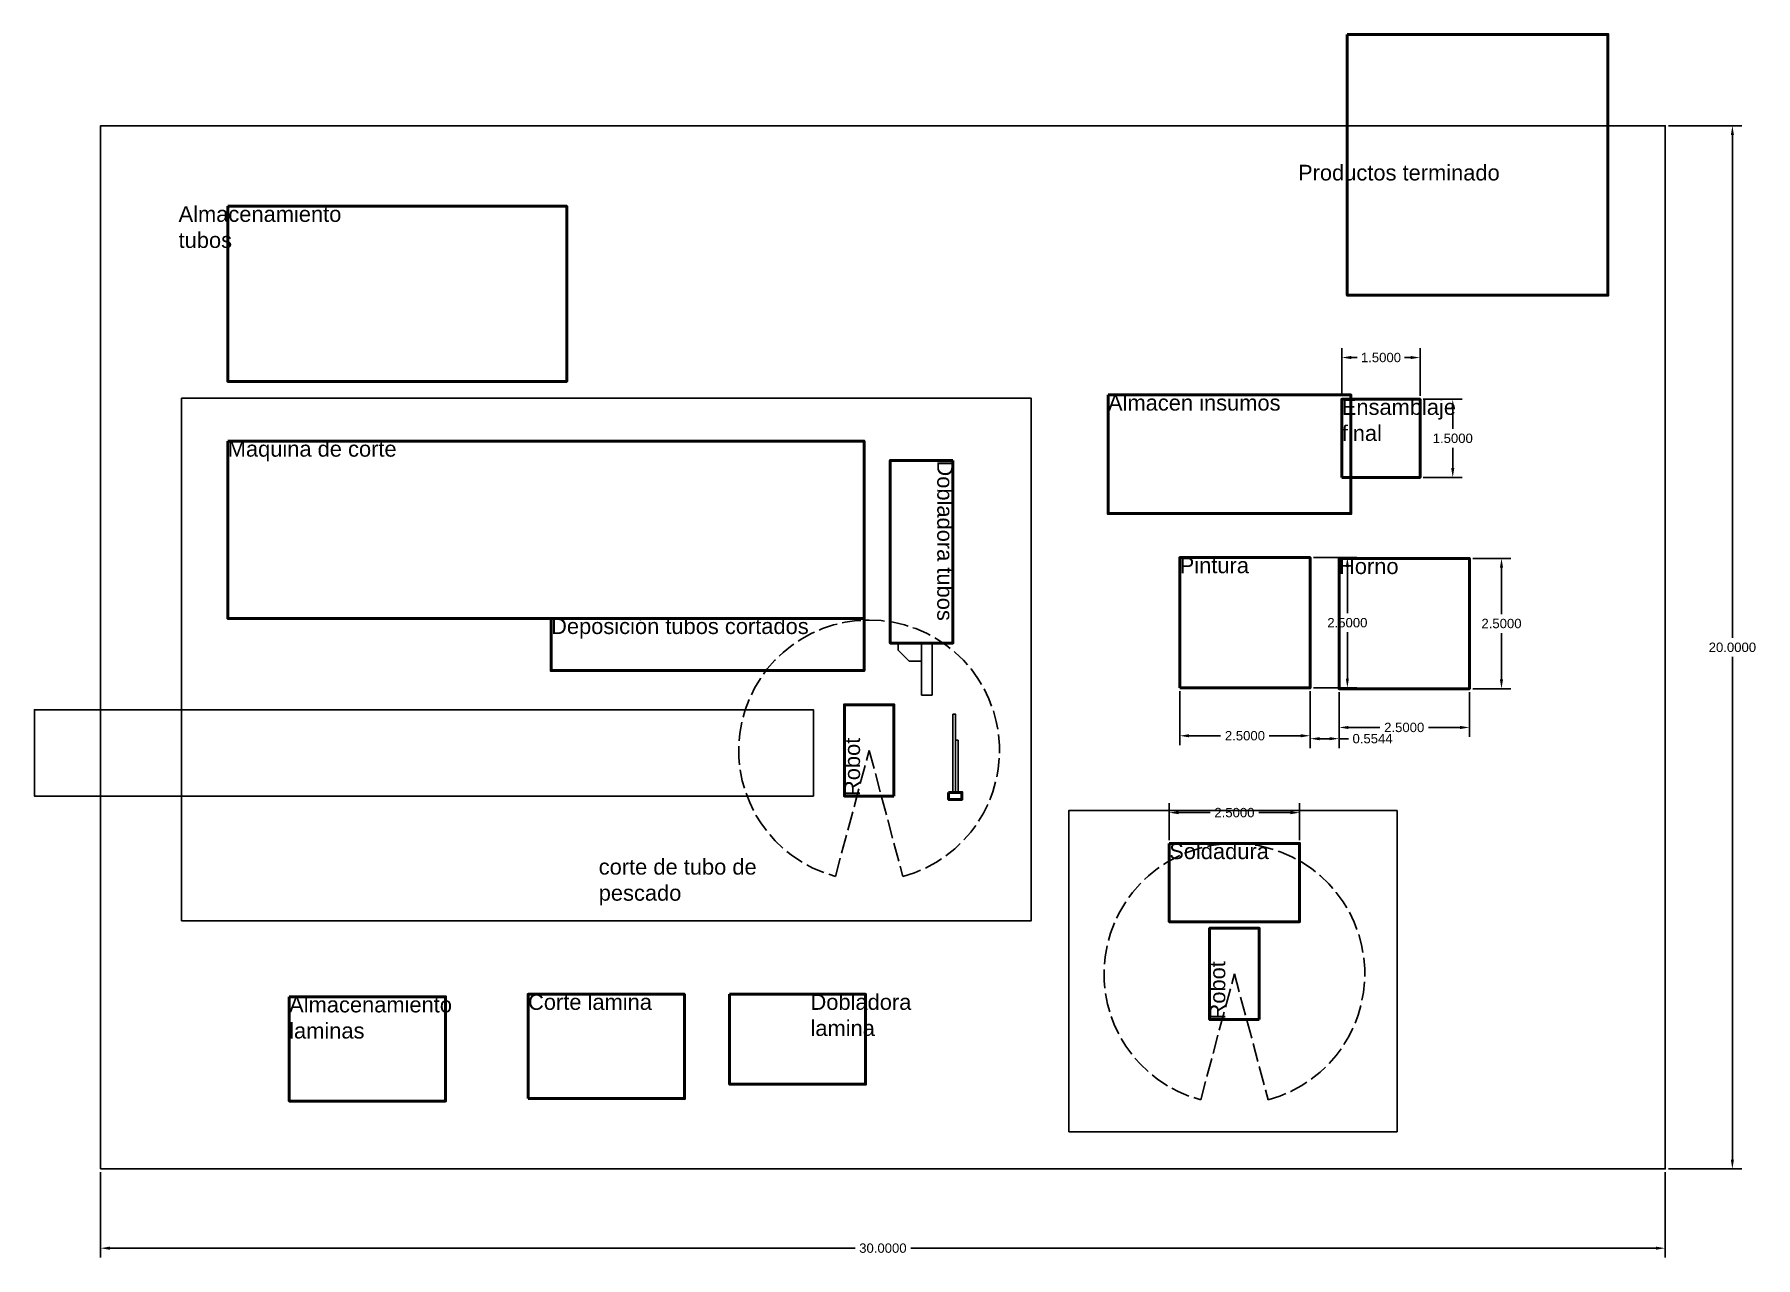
# Model space of a CAD drawing. Header units: millimetres. Extents: x -1.3 to 31.7, y 0 to 23.4.
import ezdxf

# ---------------------------------------------------------------- set-up
doc = ezdxf.new("R2010")
doc.units = ezdxf.units.MM
doc.header["$LTSCALE"] = 0.03
doc.linetypes.add('ACAD_ISO02W100', pattern=[15, 12, -3])
for name, color, linetype in [('Conveyor', 5, 'Continuous'), ('Range', 3, 'ACAD_ISO02W100'), ('WIP', 40, 'Continuous')]:
    doc.layers.add(name, color=color, linetype=linetype)
doc.layers.add('Station', color=3, linetype='Continuous', lineweight=50)
doc.styles.add('Arial_3', font='arial.ttf', dxfattribs={"height": 3})
doc.styles.get("Standard").update_dxf_attribs({"font": 'arial.ttf'})
doc.dimstyles.get("Standard").update_dxf_attribs({"dimtxt": 0.18, "dimasz": 0.18, "dimexe": 0.18, "dimexo": 0.0625, "dimgap": 0.09, "dimtad": 0, "dimtih": 1, "dimtoh": 1, "dimdec": 4, "dimzin": 0, "dimdsep": 46, "dimtxsty": 'Standard', "dimcen": 0.09, "dimadec": 0, "dimazin": 0, "dimtfac": 1, "dimtdec": 4, "dimtofl": 0, "dimtmove": 0, "dimatfit": 3, "dimfxl": 1, "dimtolj": 1, "dimtzin": 0, "dimarcsym": 0})

# ---------------------------------------------------------------- blocks, each defined once
blk = doc.blocks.new('*D1')
at = {"color": 0, "lineweight": -2, "transparency": 16777216}
for p, q in [((0, 1.637), (0, 0)), ((30, 1.637), (30, 0)), ((0.18, 0.18), (14.467, 0.18)), ((29.82, 0.18), (15.533, 0.18))]:
    blk.add_line(p, q, dxfattribs=at)
at = {"color": 0, "transparency": 16777216}
for points in [[(0.18, 0.21), (0.18, 0.15), (0, 0.18)], [(29.82, 0.21), (29.82, 0.15), (30, 0.18)]]:
    blk.add_solid(points, dxfattribs=at)
at = {"layer": 'Defpoints', "color": 0, "transparency": 16777216}
for p in [(0, 1.699), (30, 1.699), (30, 0.18)]:
    blk.add_point(p, dxfattribs=at)
at = {"color": 0, "transparency": 16777216, "insert": (15, 0.18), "char_height": 0.18, "attachment_point": 5}
blk.add_mtext('\\A1;30.0000', dxfattribs=at)
blk = doc.blocks.new('*D2')
at = {"color": 0, "lineweight": -2, "transparency": 16777216}
for p, q in [((30.063, 21.699), (31.467, 21.699)), ((31.287, 21.519), (31.287, 11.881)), ((31.287, 1.879), (31.287, 11.517)), ((30.063, 1.699), (31.467, 1.699))]:
    blk.add_line(p, q, dxfattribs=at)
at = {"color": 0, "transparency": 16777216}
for points in [[(31.257, 21.519), (31.317, 21.519), (31.287, 21.699)], [(31.257, 1.879), (31.317, 1.879), (31.287, 1.699)]]:
    blk.add_solid(points, dxfattribs=at)
at = {"layer": 'Defpoints', "color": 0, "transparency": 16777216}
for p in [(30, 21.699), (31.287, 21.699), (30, 1.699)]:
    blk.add_point(p, dxfattribs=at)
at = {"color": 0, "transparency": 16777216, "insert": (31.287, 11.699), "char_height": 0.18, "attachment_point": 5}
blk.add_mtext('\\A1;20.0000', dxfattribs=at)
blk = doc.blocks.new('*D3')
at = {"color": 0, "lineweight": -2, "transparency": 16777216}
for p, q in [((26.308, 13.405), (27.04, 13.405)), ((26.86, 13.225), (26.86, 12.337)), ((26.86, 11.085), (26.86, 11.973)), ((26.308, 10.905), (27.04, 10.905))]:
    blk.add_line(p, q, dxfattribs=at)
at = {"color": 0, "transparency": 16777216}
for points in [[(26.83, 13.225), (26.89, 13.225), (26.86, 13.405)], [(26.83, 11.085), (26.89, 11.085), (26.86, 10.905)]]:
    blk.add_solid(points, dxfattribs=at)
at = {"layer": 'Defpoints', "color": 0, "transparency": 16777216}
for p in [(26.245, 13.405), (26.245, 10.905), (26.86, 10.905)]:
    blk.add_point(p, dxfattribs=at)
at = {"color": 0, "transparency": 16777216, "insert": (26.86, 12.155), "char_height": 0.18, "attachment_point": 5}
blk.add_mtext('\\A1;2.5000', dxfattribs=at)
blk = doc.blocks.new('*D4')
at = {"color": 0, "lineweight": -2, "transparency": 16777216}
for p, q in [((23.745, 10.842), (23.745, 9.983)), ((26.245, 10.842), (26.245, 9.983)), ((23.925, 10.163), (24.53, 10.163)), ((26.065, 10.163), (25.46, 10.163))]:
    blk.add_line(p, q, dxfattribs=at)
at = {"color": 0, "transparency": 16777216}
for points in [[(23.925, 10.193), (23.925, 10.133), (23.745, 10.163)], [(26.065, 10.193), (26.065, 10.133), (26.245, 10.163)]]:
    blk.add_solid(points, dxfattribs=at)
at = {"layer": 'Defpoints', "color": 0, "transparency": 16777216}
for p in [(23.745, 10.905), (26.245, 10.905), (23.745, 10.163)]:
    blk.add_point(p, dxfattribs=at)
at = {"color": 0, "transparency": 16777216, "insert": (24.995, 10.163), "char_height": 0.18, "attachment_point": 5}
blk.add_mtext('\\A1;2.5000', dxfattribs=at)
blk = doc.blocks.new('*D5')
at = {"color": 0, "lineweight": -2, "transparency": 16777216}
for p, q in [((20.49, 8.002), (20.49, 8.71)), ((22.99, 8.002), (22.99, 8.71)), ((20.67, 8.53), (21.275, 8.53)), ((22.81, 8.53), (22.205, 8.53))]:
    blk.add_line(p, q, dxfattribs=at)
at = {"color": 0, "transparency": 16777216}
for points in [[(20.67, 8.56), (20.67, 8.5), (20.49, 8.53)], [(22.81, 8.56), (22.81, 8.5), (22.99, 8.53)]]:
    blk.add_solid(points, dxfattribs=at)
at = {"layer": 'Defpoints', "color": 0, "transparency": 16777216}
for p in [(22.99, 8.53), (20.49, 7.94), (22.99, 7.94)]:
    blk.add_point(p, dxfattribs=at)
at = {"color": 0, "transparency": 16777216, "insert": (21.74, 8.53), "char_height": 0.18, "attachment_point": 5}
blk.add_mtext('\\A1;2.5000', dxfattribs=at)
blk = doc.blocks.new('*D6')
at = {"color": 0, "lineweight": -2, "transparency": 16777216}
for p, q in [((25.361, 16.456), (26.106, 16.456)), ((25.926, 16.276), (25.926, 15.888)), ((25.926, 15.136), (25.926, 15.524)), ((25.361, 14.956), (26.106, 14.956))]:
    blk.add_line(p, q, dxfattribs=at)
at = {"color": 0, "transparency": 16777216}
for points in [[(25.896, 16.276), (25.956, 16.276), (25.926, 16.456)], [(25.896, 15.136), (25.956, 15.136), (25.926, 14.956)]]:
    blk.add_solid(points, dxfattribs=at)
at = {"layer": 'Defpoints', "color": 0, "transparency": 16777216}
for p in [(25.299, 16.456), (25.926, 16.456), (25.299, 14.956)]:
    blk.add_point(p, dxfattribs=at)
at = {"color": 0, "transparency": 16777216, "insert": (25.926, 15.706), "char_height": 0.18, "attachment_point": 5}
blk.add_mtext('\\A1;1.5000', dxfattribs=at)
blk = doc.blocks.new('*D7')
at = {"color": 0, "lineweight": -2, "transparency": 16777216}
for p, q in [((23.799, 16.518), (23.799, 17.435)), ((23.979, 17.255), (24.094, 17.255)), ((25.119, 17.255), (25.003, 17.255)), ((25.299, 16.518), (25.299, 17.435))]:
    blk.add_line(p, q, dxfattribs=at)
at = {"color": 0, "transparency": 16777216}
for points in [[(23.979, 17.285), (23.979, 17.225), (23.799, 17.255)], [(25.119, 17.285), (25.119, 17.225), (25.299, 17.255)]]:
    blk.add_solid(points, dxfattribs=at)
at = {"layer": 'Defpoints', "color": 0, "transparency": 16777216}
for p in [(23.799, 17.255), (23.799, 16.456), (25.299, 16.456)]:
    blk.add_point(p, dxfattribs=at)
at = {"color": 0, "transparency": 16777216, "insert": (24.549, 17.255), "char_height": 0.18, "attachment_point": 5}
blk.add_mtext('\\A1;1.5000', dxfattribs=at)
blk = doc.blocks.new('*D8')
at = {"color": 0, "lineweight": -2, "transparency": 16777216}
for p, q in [((20.691, 10.859), (20.691, 9.824)), ((23.191, 10.859), (23.191, 9.824)), ((20.871, 10.004), (21.476, 10.004)), ((23.011, 10.004), (22.406, 10.004))]:
    blk.add_line(p, q, dxfattribs=at)
at = {"color": 0, "transparency": 16777216}
for points in [[(20.871, 10.034), (20.871, 9.974), (20.691, 10.004)], [(23.011, 10.034), (23.011, 9.974), (23.191, 10.004)]]:
    blk.add_solid(points, dxfattribs=at)
at = {"layer": 'Defpoints', "color": 0, "transparency": 16777216}
for p in [(20.691, 10.921), (23.191, 10.921), (23.191, 10.004)]:
    blk.add_point(p, dxfattribs=at)
at = {"color": 0, "transparency": 16777216, "insert": (21.941, 10.004), "char_height": 0.18, "attachment_point": 5}
blk.add_mtext('\\A1;2.5000', dxfattribs=at)
blk = doc.blocks.new('*D9')
at = {"color": 0, "lineweight": -2, "transparency": 16777216}
for p, q in [((23.253, 13.421), (24.085, 13.421)), ((23.905, 13.241), (23.905, 12.353)), ((23.905, 11.101), (23.905, 11.989)), ((23.253, 10.921), (24.085, 10.921))]:
    blk.add_line(p, q, dxfattribs=at)
at = {"color": 0, "transparency": 16777216}
for points in [[(23.875, 13.241), (23.935, 13.241), (23.905, 13.421)], [(23.875, 11.101), (23.935, 11.101), (23.905, 10.921)]]:
    blk.add_solid(points, dxfattribs=at)
at = {"layer": 'Defpoints', "color": 0, "transparency": 16777216}
for p in [(23.191, 13.421), (23.905, 13.421), (23.191, 10.921)]:
    blk.add_point(p, dxfattribs=at)
at = {"color": 0, "transparency": 16777216, "insert": (23.905, 12.171), "char_height": 0.18, "attachment_point": 5}
blk.add_mtext('\\A1;2.5000', dxfattribs=at)
blk = doc.blocks.new('*D10')
at = {"color": 0, "lineweight": -2, "transparency": 16777216}
for p, q in [((23.191, 10.859), (23.191, 9.768)), ((23.745, 10.842), (23.745, 9.768)), ((23.371, 9.948), (23.565, 9.948)), ((23.745, 9.948), (23.925, 9.948))]:
    blk.add_line(p, q, dxfattribs=at)
at = {"color": 0, "transparency": 16777216}
for points in [[(23.371, 9.978), (23.371, 9.918), (23.191, 9.948)], [(23.565, 9.978), (23.565, 9.918), (23.745, 9.948)]]:
    blk.add_solid(points, dxfattribs=at)
at = {"layer": 'Defpoints', "color": 0, "transparency": 16777216}
for p in [(23.191, 10.921), (23.745, 10.905), (23.745, 9.948)]:
    blk.add_point(p, dxfattribs=at)
at = {"color": 0, "transparency": 16777216, "insert": (24.388, 9.948), "char_height": 0.18, "attachment_point": 5}
blk.add_mtext('\\A1;0.5544', dxfattribs=at)

msp = doc.modelspace()

# ---------------------------------------------------------------- linework, layer by layer
for points in [[(0, 1.69911), (30, 1.69911), (30, 21.69911), (0, 21.69911)], [(17.84402, 16.47539), (1.55545, 16.47539), (1.55545, 6.45736), (17.84402, 6.45736)], [(18.56195, 2.41149), (24.85869, 2.41149), (24.85869, 8.57054), (18.56195, 8.57054)]]:
    msp.add_lwpolyline(points, close=True)
at = {"layer": 'Conveyor'}
msp.add_lwpolyline([(13.66856, 8.84839), (-1.2672, 8.84839), (-1.2672, 10.50195), (13.66856, 10.50195)], close=True, dxfattribs=at)
at = {"layer": 'Range'}
for p, q in [((14.08934, 7.30858), (14.73639, 9.72339)), ((14.73639, 9.72339), (15.38343, 7.30858)), ((21.09262, 3.02486), (21.73967, 5.43967)), ((21.73967, 5.43967), (22.38672, 3.02486))]:
    msp.add_line(p, q, dxfattribs=at)
for centre in [(14.73639, 9.72339), (21.73967, 5.43967)]:
    msp.add_arc(centre, 2.5, 285, 255, dxfattribs=at)
at = {"layer": 'Station'}
for points in [[(23.9021, 23.4499), (28.9021, 23.4499), (28.9021, 18.4499), (23.9021, 18.4499)], [(2.43926, 20.15657), (8.93926, 20.15657), (8.93926, 16.79657), (2.43926, 16.79657)], [(19.31644, 16.53844), (23.97253, 16.53844), (23.97253, 14.26281), (19.31644, 14.26281)], [(23.79851, 14.95593), (25.29851, 14.95593), (25.29851, 16.45593), (23.79851, 16.45593)], [(2.43926, 15.65469), (14.63926, 15.65469), (14.63926, 12.25469), (2.43926, 12.25469)], [(16.34262, 15.28242), (16.34262, 11.78242), (15.14262, 11.78242), (15.14262, 15.28242)], [(20.69071, 10.92125), (23.19071, 10.92125), (23.19071, 13.42125), (20.69071, 13.42125)], [(23.74515, 13.40479), (26.24515, 13.40479), (26.24515, 10.90479), (23.74515, 10.90479)], [(14.63926, 12.25469), (8.63926, 12.25469), (8.63926, 11.25469), (14.63926, 11.25469)], [(15.21139, 8.84839), (15.21139, 10.59839), (14.26139, 10.59839), (14.26139, 8.84839)], [(16.2597, 8.91871), (16.5147, 8.91871), (16.5147, 8.78371), (16.2597, 8.78371)], [(20.48967, 7.93967), (22.98967, 7.93967), (22.98967, 6.43967), (20.48967, 6.43967)], [(22.21467, 4.56467), (22.21467, 6.31467), (21.26467, 6.31467), (21.26467, 4.56467)], [(3.61708, 5.00005), (6.61708, 5.00005), (6.61708, 3.00005), (3.61708, 3.00005)], [(8.19662, 3.04941), (8.19608, 5.04941), (11.19608, 5.04941), (11.19662, 3.04941)], [(12.06216, 5.04941), (14.66716, 5.04941), (14.66716, 3.32441), (12.06216, 3.32441)]]:
    msp.add_lwpolyline(points, close=True, dxfattribs=at)
at = {"layer": 'WIP'}
for p, q in [((15.29049, 11.64455), (15.29049, 11.78242)), ((15.50262, 11.43242), (15.29049, 11.64455)), ((15.74262, 11.78242), (15.74262, 11.43242)), ((15.74262, 11.43242), (15.50262, 11.43242))]:
    msp.add_line(p, q, dxfattribs=at)
for points in [[(15.74262, 11.78242), (15.74262, 10.78242), (15.94262, 10.78242), (15.94262, 11.78242)], [(16.34191, 10.41871), (16.39191, 10.41871), (16.39191, 8.91871), (16.34191, 8.91871)], [(16.39191, 8.91871), (16.44191, 8.91871), (16.44191, 9.91871), (16.39191, 9.91871)]]:
    msp.add_lwpolyline(points, close=True, dxfattribs=at)

# ---------------------------------------------------------------- texts
at = {"char_height": 0.3, "attachment_point": 1}
for s, width, insert in [('Productos terminado', 4.9946124, (22.95947, 20.9499)), ('Almacen insumos', 4.656095, (19.31644, 16.53844)), ('Maquina de corte', 12.2, (2.43926, 15.65469)), ('Deposición tubos cortados', 6, (8.63926, 12.25469)), ('corte de tubo de pescado', 3.9841912, (9.55172, 7.64192)), ('Dobladora lamina', 2.605, (13.61214, 5.04941))]:
    msp.add_mtext_dynamic_manual_height_columns(s, width=width, gutter_width=12.5, heights=[0], dxfattribs=dict(at, insert=insert))
at = {"char_height": 0.3, "attachment_point": 1, "style": 'Arial_3'}
for s, width, insert in [('{\\fArial Unicode MS|b0|i0|c0|p2;Almacenamiento tubos}', 3, (1.49662, 20.15657)), ('{\\fArial Unicode MS|b0|i0|c0|p2;Ensamblaje final}', 2.5, (23.79851, 16.45593)), ('{\\fArial Unicode MS|b0|i0|c0|p2;Pintura}', 2.5, (20.69071, 13.42125)), ('{\\fArial Unicode MS|b0|i0|c0|p2;Horno}', 8.903953130356967e-13, (23.74515, 13.40479)), ('{\\fArial Unicode MS|b0|i0|c0|p2;Soldadura}', 3, (20.48967, 7.93967)), ('{\\fArial Unicode MS|b0|i0|c0|p2;Almacenamiento laminas}', 3, (3.61708, 5.00005)), ('{\\fArial Unicode MS|b0|i0|c0|p2;Corte lamina}', 4.180265023023821e-13, (8.19662, 5.04941))]:
    msp.add_mtext_dynamic_manual_height_columns(s, width=width, gutter_width=0.015, heights=[0], dxfattribs=dict(at, insert=insert))
at = {"insert": (16.34262, 15.28242), "char_height": 0.3, "attachment_point": 1, "rotation": 270}
msp.add_mtext('Dobladora tubos', dxfattribs=at)
at = {"char_height": 0.3, "attachment_point": 1, "rotation": 90}
for insert in [(14.26139, 8.84839), (21.26467, 4.56467)]:
    msp.add_mtext_dynamic_manual_height_columns('Robot', width=1.75, gutter_width=12.5, heights=[0], dxfattribs=dict(at, insert=insert))

# ---------------------------------------------------------------- dimensions: what is measured, and where the dimension line sits
for base, p1, p2, picture, middle in [((31.28694, 21.69911), (30, 1.69911), (30, 21.69911), '*D2', (31.28694, 11.69911)), ((25.92642, 16.45593), (25.29851, 14.95593), (25.29851, 16.45593), '*D6', (25.92642, 15.70593)), ((26.86008, 10.90479), (26.24515, 13.40479), (26.24515, 10.90479), '*D3', (26.86008, 12.15479))]:
    dim = msp.add_linear_dim(base=base, p1=p1, p2=p2, angle=90, dimstyle='Standard')
    dim.commit()
    dim.dimension.update_dxf_attribs({"geometry": picture, "text_midpoint": middle})
for base, p1, p2, picture, middle in [((23.79851, 17.25497), (25.29851, 16.45593), (23.79851, 16.45593), '*D7', (24.54851, 17.25497)), ((23.19071, 10.00434), (20.69071, 10.92125), (23.19071, 10.92125), '*D8', (21.94071, 10.00434)), ((23.74515, 9.94795), (23.19071, 10.92125), (23.74515, 10.90479), '*D10', (24.38841, 9.94795)), ((23.74515, 10.16337), (26.24515, 10.90479), (23.74515, 10.90479), '*D4', (24.99515, 10.16337)), ((22.98967, 8.53013), (20.48967, 7.93967), (22.98967, 7.93967), '*D5', (21.73967, 8.53013)), ((30, 0.18), (0, 1.69911), (30, 1.69911), '*D1', (15, 0.18))]:
    dim = msp.add_linear_dim(base=base, p1=p1, p2=p2, dimstyle='Standard')
    dim.commit()
    dim.dimension.update_dxf_attribs({"geometry": picture, "text_midpoint": middle})
dim = msp.add_linear_dim(base=(23.90455, 13.42125), p1=(23.19071, 10.92125), p2=(23.19071, 13.42125), angle=90, dimstyle='Standard')
dim.commit()
dim.dimension.update_dxf_attribs({"geometry": '*D9', "text_midpoint": (23.90455, 12.17125), "dimtype": 160})

doc.saveas('drawing.dxf')
